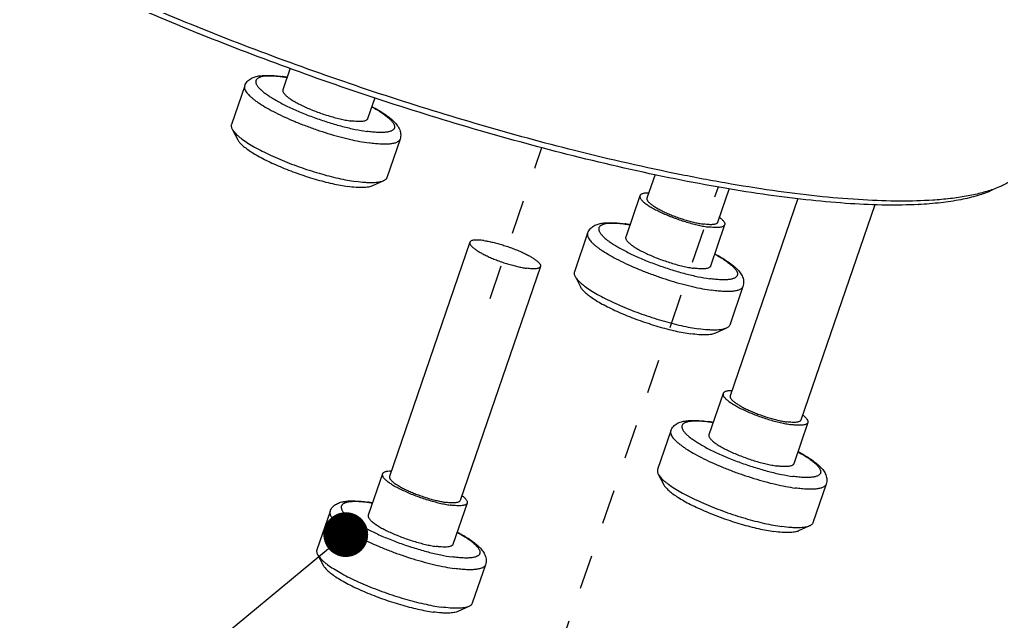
# Model space of a CAD drawing. Header units: millimetres. Extents: x 0 to 420, y 0 to 297.
# Drawn here: x 60.9 to 126.6, y 32.3 to 72.6 of the extents above; entities that cross this region are included whole.
import ezdxf

# ---------------------------------------------------------------- set-up
doc = ezdxf.new("R2010")
doc.units = ezdxf.units.MM
doc.header["$LTSCALE"] = 23.1
doc.linetypes.add('DASHED', pattern=[0.2, 0.1, -0.1])
doc.layers.get('0').update_dxf_attribs({"linetype": 'CONTINUOUS'})
doc.layers.add('3_ALL_AXES', color=7, linetype='CONTINUOUS')
doc.layers.add('AXIS', color=7, linetype='CONTINUOUS')
doc.styles.get("Standard").update_dxf_attribs({"font": 'txt', "width": 0.8})
doc.dimstyles.get("Standard").update_dxf_attribs({"dimtxt": 3, "dimasz": 3, "dimexe": 2, "dimexo": 2, "dimtad": 1, "dimdsep": 46, "dimtxsty": 'STANDARD', "dimblk": '_FILLED', "dimblk1": '_FILLED', "dimblk2": '_FILLED', "dimcen": 0.09, "dimadec": 0, "dimazin": 0, "dimtol": 1, "dimtp": 0.01, "dimtm": 0.01, "dimtfac": 1, "dimtofl": 0, "dimtmove": 0, "dimatfit": 3, "dimldrblk": '_FILLED', "dimfxl": 1, "dimtolj": 1, "dimarcsym": 0})

# ---------------------------------------------------------------- blocks, each defined once
blk = doc.blocks.new('_FILLED')
at = {"color": 0, "linetype": 'BYBLOCK'}
blk.add_solid([(0, 0), (-1, 0.167), (-1, -0.167)], dxfattribs=at)

msp = doc.modelspace()

# ---------------------------------------------------------------- linework, layer by layer
at = {"color": 7, "linetype": 'CONTINUOUS'}
for p, q in [((78.969, 69.356), (78.476, 67.92)), ((75.921, 68.178), (75.035, 65.595)), ((84.636, 67.386), (84.151, 65.972)), ((75.08, 65.289), (75.453, 64.574)), ((86.325, 64.607), (85.439, 62.024)), ((85.214, 61.81), (84.481, 61.475)), ((103.403, 62.233), (102.862, 60.656)), ((108.367, 61.293), (107.591, 59.033)), ((102.389, 60.818), (101.439, 58.051)), ((112.974, 60.632), (108.435, 47.41)), ((118.116, 60.21), (113.164, 45.786)), ((108.064, 58.87), (107.114, 56.103)), ((98.884, 58.309), (97.998, 55.726)), ((91.002, 57.7), (85.618, 42.017)), ((95.731, 56.076), (90.347, 40.394)), ((98.043, 55.42), (98.416, 54.705)), ((109.288, 54.737), (108.402, 52.154)), ((108.177, 51.941), (107.444, 51.606)), ((107.962, 47.572), (107.012, 44.805)), ((113.637, 45.624), (112.687, 42.857)), ((104.457, 45.063), (103.571, 42.48)), ((85.145, 42.18), (84.195, 39.412)), ((103.616, 42.174), (103.989, 41.459)), ((114.861, 41.491), (113.975, 38.908)), ((90.82, 40.232), (89.87, 37.464)), ((81.64, 39.671), (80.753, 37.088)), ((113.75, 38.695), (113.017, 38.359)), ((80.799, 36.781), (81.172, 36.067)), ((92.044, 36.099), (91.157, 33.516)), ((90.933, 33.302), (90.2, 32.967))]:
    msp.add_line(p, q, dxfattribs=at)
at = {"color": 4, "linetype": 'DASHED'}
for p, q in [((92.351, 53.931), (95.826, 64.053)), ((93.91, 21.409), (107.643, 61.41))]:
    msp.add_line(p, q, dxfattribs=at)
at = {"color": 9, "linetype": 'CONTINUOUS'}
for centre, radius, start, end in [((77.177, 59.185), 9.673, 81.96839, 82.65602), ((77.05, 58.295), 10.572, 80.77432, 81.96351), ((100.14, 49.316), 9.673, 81.96839, 82.65602), ((100.013, 48.426), 10.572, 80.77432, 81.96351), ((105.713, 36.07), 9.673, 81.96839, 82.65602), ((105.586, 35.18), 10.572, 80.77432, 81.96351), ((82.895, 30.677), 9.673, 81.96839, 82.65602), ((82.769, 29.788), 10.572, 80.77432, 81.96351)]:
    msp.add_arc(centre, radius, start, end, dxfattribs=at)
at = {"color": 7, "linetype": 'CONTINUOUS'}
for centre, radius, start, end in [((76.907, 58.064), 10.846, 81.40701, 81.969), ((76.761, 57.101), 11.821, 80.30413, 81.40579), ((99.87, 48.195), 10.846, 81.40701, 81.969), ((99.724, 47.231), 11.821, 80.30413, 81.40579), ((105.443, 34.949), 10.846, 81.40701, 81.969), ((105.297, 33.985), 11.821, 80.30413, 81.40579), ((82.625, 29.556), 10.846, 81.40701, 81.969), ((82.479, 28.593), 11.821, 80.30413, 81.40579)]:
    msp.add_arc(centre, radius, start, end, dxfattribs=at)
for points, knots in [([(98.019, 63.845), (95.921, 64.373), (91.677, 65.529), (85.323, 67.496), (78.98, 69.692), (72.791, 72.066), (66.894, 74.567), (61.422, 77.136), (57.21, 79.341), (54.152, 81.105), (52.736, 81.98), (52.059, 82.415)], [0, 0, 0, 0, 0.130519, 0.265156, 0.401026, 0.535215, 0.664849, 0.787179, 0.899644, 0.951472, 1, 1, 1, 1]), ([(75.921, 68.178), (75.941, 68.234), (75.99, 68.341), (76.093, 68.478), (76.215, 68.59), (76.347, 68.677), (76.485, 68.742), (76.675, 68.808), (76.929, 68.86), (77.256, 68.886), (77.615, 68.884), (78.007, 68.857), (78.28, 68.824), (78.422, 68.804)], [0, 0, 0, 0, 0.064071, 0.125397, 0.184826, 0.241425, 0.295857, 0.349418, 0.45823, 0.574957, 0.70337, 0.845127, 1, 1, 1, 1]), ([(78.476, 67.92), (78.471, 67.905), (78.465, 67.871), (78.473, 67.818), (78.495, 67.76), (78.531, 67.7), (78.582, 67.635), (78.646, 67.567), (78.723, 67.496), (78.85, 67.393), (79.041, 67.26), (79.305, 67.1), (79.611, 66.936), (79.951, 66.773), (80.318, 66.613), (80.706, 66.459), (81.106, 66.315), (81.51, 66.183), (81.91, 66.067), (82.298, 65.969), (82.666, 65.89), (82.904, 65.849), (83.019, 65.833)], [0, 0, 0, 0, 0.009291, 0.019445, 0.031118, 0.044726, 0.060502, 0.078554, 0.098923, 0.121591, 0.173584, 0.233838, 0.301345, 0.374882, 0.453066, 0.534401, 0.617312, 0.700191, 0.781428, 0.859445, 0.932775, 1, 1, 1, 1]), ([(84.443, 66.799), (84.589, 66.721), (84.864, 66.566), (85.248, 66.325), (85.533, 66.121), (85.734, 65.958), (85.867, 65.838), (85.988, 65.716), (86.096, 65.59), (86.192, 65.456), (86.273, 65.313), (86.336, 65.154), (86.372, 64.979), (86.374, 64.792), (86.346, 64.667), (86.325, 64.607)], [0, 0, 0, 0, 0.159316, 0.304901, 0.43626, 0.496829, 0.554304, 0.609198, 0.662214, 0.714328, 0.766847, 0.821084, 0.878342, 0.937858, 1, 1, 1, 1]), ([(84.151, 65.972), (84.147, 65.961), (84.136, 65.939), (84.112, 65.909), (84.08, 65.883), (84.023, 65.85), (83.932, 65.819), (83.8, 65.796), (83.64, 65.786), (83.454, 65.789), (83.243, 65.804), (83.096, 65.822), (83.019, 65.833)], [0, 0, 0, 0, 0.02977, 0.061119, 0.095401, 0.133622, 0.224298, 0.336347, 0.470558, 0.626659, 0.803722, 1, 1, 1, 1]), ([(75.035, 65.595), (75.027, 65.573), (75.017, 65.526), (75.021, 65.45), (75.042, 65.37), (75.066, 65.316), (75.08, 65.289)], [0, 0, 0, 0, 0.219693, 0.452686, 0.710106, 1, 1, 1, 1]), ([(75.08, 65.289), (75.099, 65.254), (75.143, 65.182), (75.227, 65.076), (75.331, 64.964), (75.456, 64.847), (75.6, 64.726), (75.826, 64.554), (76.155, 64.332), (76.603, 64.066), (77.111, 63.795), (77.67, 63.525), (78.271, 63.258), (78.904, 63.001), (79.56, 62.757), (80.226, 62.529), (80.893, 62.323), (81.549, 62.141), (82.183, 61.986), (82.784, 61.861), (83.175, 61.796), (83.363, 61.77)], [0, 0, 0, 0, 0.012951, 0.027732, 0.044424, 0.063056, 0.083625, 0.106094, 0.156506, 0.213699, 0.276884, 0.345131, 0.417401, 0.492575, 0.569475, 0.646891, 0.723605, 0.798411, 0.870132, 0.93768, 1, 1, 1, 1]), ([(75.453, 64.574), (75.469, 64.543), (75.509, 64.479), (75.584, 64.384), (75.676, 64.285), (75.832, 64.139), (76.071, 63.95), (76.41, 63.722), (76.809, 63.485), (77.261, 63.244), (77.759, 63.002), (78.486, 62.681), (79.444, 62.309), (80.429, 61.988), (81.215, 61.77), (81.78, 61.632), (82.316, 61.52), (82.664, 61.462), (82.832, 61.439)], [0, 0, 0, 0, 0.012951, 0.027729, 0.044421, 0.063053, 0.106077, 0.156488, 0.213682, 0.27687, 0.345119, 0.417393, 0.56946, 0.723585, 0.798396, 0.870122, 0.937678, 1, 1, 1, 1]), ([(122.002, 60.522), (121.273, 60.474), (119.719, 60.436), (117.256, 60.52), (114.539, 60.743), (111.591, 61.102), (108.434, 61.596), (103.871, 62.45), (100.385, 63.249), (98.019, 63.845)], [0, 0, 0, 0, 0.09023, 0.191805, 0.304202, 0.426724, 0.558545, 0.698732, 1, 1, 1, 1]), ([(128.429, 63.217), (128.367, 63.037), (128.19, 62.682), (127.784, 62.212), (127.244, 61.799), (126.824, 61.575), (126.595, 61.47)], [0, 0, 0, 0, 0.219693, 0.452696, 0.710126, 1, 1, 1, 1]), ([(85.214, 61.81), (85.17, 61.79), (85.07, 61.755), (84.903, 61.719), (84.708, 61.696), (84.486, 61.685), (84.238, 61.687), (83.86, 61.707), (83.566, 61.741), (83.363, 61.77)], [0, 0, 0, 0, 0.077839, 0.168965, 0.273938, 0.392817, 0.525395, 0.671254, 1, 1, 1, 1]), ([(85.439, 62.024), (85.431, 62.002), (85.409, 61.958), (85.36, 61.901), (85.294, 61.85), (85.242, 61.823), (85.214, 61.81)], [0, 0, 0, 0, 0.219693, 0.452706, 0.710113, 1, 1, 1, 1]), ([(84.481, 61.475), (84.442, 61.457), (84.353, 61.426), (84.204, 61.394), (84.03, 61.373), (83.832, 61.363), (83.612, 61.365), (83.275, 61.383), (83.013, 61.413), (82.832, 61.439)], [0, 0, 0, 0, 0.077832, 0.168962, 0.273928, 0.392804, 0.525383, 0.671257, 1, 1, 1, 1]), ([(126.042, 61.246), (125.766, 61.147), (125.173, 60.97), (124.215, 60.767), (123.146, 60.613), (122.395, 60.547), (122.002, 60.522)], [0, 0, 0, 0, 0.213265, 0.450662, 0.712844, 1, 1, 1, 1]), ([(126.595, 61.47), (126.551, 61.45), (126.369, 61.37), (126.184, 61.297), (126.042, 61.246)], [0, 0, 0, 0, 0.24193, 1, 1, 1, 1]), ([(102.389, 60.818), (102.384, 60.803), (102.378, 60.77), (102.386, 60.716), (102.408, 60.659), (102.445, 60.598), (102.495, 60.534), (102.559, 60.466), (102.636, 60.395), (102.763, 60.291), (102.954, 60.158), (103.218, 59.998), (103.524, 59.835), (103.864, 59.671), (104.231, 59.511), (104.619, 59.357), (105.019, 59.213), (105.423, 59.082), (105.823, 58.966), (106.211, 58.867), (106.579, 58.788), (106.817, 58.748), (106.932, 58.732)], [0, 0, 0, 0, 0.009291, 0.019445, 0.031118, 0.044726, 0.060502, 0.078554, 0.098923, 0.121591, 0.173584, 0.233838, 0.301345, 0.374882, 0.453066, 0.534401, 0.617312, 0.700191, 0.781428, 0.859445, 0.932775, 1, 1, 1, 1]), ([(102.969, 61.002), (102.894, 61.003), (102.786, 60.999), (102.653, 60.979), (102.572, 60.959), (102.504, 60.934), (102.451, 60.902), (102.411, 60.864), (102.394, 60.834), (102.389, 60.818)], [0, 0, 0, 0, 0.354603, 0.503356, 0.633245, 0.745131, 0.840939, 0.924068, 1, 1, 1, 1]), ([(102.862, 60.656), (102.858, 60.643), (102.853, 60.615), (102.859, 60.571), (102.878, 60.523), (102.908, 60.472), (102.95, 60.419), (103.003, 60.362), (103.068, 60.303), (103.174, 60.217), (103.332, 60.106), (103.553, 59.973), (103.807, 59.836), (104.091, 59.7), (104.397, 59.567), (104.72, 59.438), (105.053, 59.318), (105.39, 59.209), (105.724, 59.112), (106.047, 59.03), (106.353, 58.964), (106.552, 58.931), (106.647, 58.917)], [0, 0, 0, 0, 0.009291, 0.019442, 0.031114, 0.044718, 0.060489, 0.07854, 0.098904, 0.121571, 0.173559, 0.233812, 0.301318, 0.374854, 0.45304, 0.534378, 0.617292, 0.700176, 0.781417, 0.859436, 0.932775, 1, 1, 1, 1]), ([(107.716, 59.374), (107.748, 59.349), (107.807, 59.302), (107.887, 59.229), (107.954, 59.16), (108.006, 59.094), (108.043, 59.033), (108.067, 58.974), (108.075, 58.92), (108.069, 58.886), (108.064, 58.87)], [0, 0, 0, 0, 0.186951, 0.354908, 0.503679, 0.633565, 0.745433, 0.84117, 0.924205, 1, 1, 1, 1]), ([(98.884, 58.309), (98.904, 58.365), (98.953, 58.472), (99.056, 58.609), (99.178, 58.721), (99.31, 58.808), (99.448, 58.873), (99.638, 58.939), (99.892, 58.991), (100.219, 59.017), (100.578, 59.015), (100.97, 58.988), (101.243, 58.955), (101.385, 58.935)], [0, 0, 0, 0, 0.064071, 0.125397, 0.184826, 0.241425, 0.295857, 0.349418, 0.45823, 0.574957, 0.70337, 0.845127, 1, 1, 1, 1]), ([(107.591, 59.032), (107.588, 59.023), (107.579, 59.005), (107.559, 58.98), (107.532, 58.958), (107.485, 58.931), (107.408, 58.905), (107.298, 58.886), (107.165, 58.878), (107.01, 58.88), (106.835, 58.893), (106.712, 58.908), (106.647, 58.917)], [0, 0, 0, 0, 0.029769, 0.061123, 0.09541, 0.133634, 0.224329, 0.336375, 0.470584, 0.626689, 0.803759, 1, 1, 1, 1]), ([(108.064, 58.87), (108.06, 58.859), (108.049, 58.837), (108.025, 58.807), (107.993, 58.781), (107.936, 58.748), (107.845, 58.717), (107.713, 58.695), (107.553, 58.685), (107.367, 58.687), (107.156, 58.703), (107.009, 58.721), (106.932, 58.732)], [0, 0, 0, 0, 0.02977, 0.061119, 0.095401, 0.133622, 0.224298, 0.336347, 0.470558, 0.626659, 0.803722, 1, 1, 1, 1]), ([(101.439, 58.051), (101.434, 58.036), (101.428, 58.002), (101.436, 57.949), (101.458, 57.891), (101.494, 57.831), (101.545, 57.766), (101.609, 57.698), (101.686, 57.627), (101.813, 57.524), (102.004, 57.391), (102.268, 57.231), (102.574, 57.067), (102.914, 56.904), (103.281, 56.743), (103.669, 56.59), (104.069, 56.446), (104.473, 56.314), (104.873, 56.198), (105.261, 56.1), (105.629, 56.021), (105.867, 55.98), (105.982, 55.964)], [0, 0, 0, 0, 0.009291, 0.019445, 0.031118, 0.044726, 0.060502, 0.078554, 0.098923, 0.121591, 0.173584, 0.233838, 0.301345, 0.374882, 0.453066, 0.534401, 0.617312, 0.700191, 0.781428, 0.859445, 0.932775, 1, 1, 1, 1]), ([(91.002, 57.7), (90.997, 57.687), (90.993, 57.659), (90.999, 57.614), (91.017, 57.567), (91.048, 57.516), (91.09, 57.462), (91.143, 57.406), (91.208, 57.347), (91.313, 57.261), (91.472, 57.15), (91.693, 57.016), (91.947, 56.88), (92.23, 56.744), (92.537, 56.61), (92.86, 56.482), (93.193, 56.362), (93.53, 56.252), (93.863, 56.156), (94.187, 56.074), (94.493, 56.008), (94.692, 55.974), (94.787, 55.961)], [0, 0, 0, 0, 0.009291, 0.019442, 0.031114, 0.044718, 0.060489, 0.07854, 0.098904, 0.121571, 0.173559, 0.233812, 0.301318, 0.374854, 0.45304, 0.534378, 0.617292, 0.700176, 0.781417, 0.859436, 0.932775, 1, 1, 1, 1]), ([(91.945, 57.815), (91.881, 57.824), (91.758, 57.839), (91.583, 57.852), (91.428, 57.854), (91.294, 57.846), (91.184, 57.827), (91.108, 57.801), (91.061, 57.774), (91.034, 57.752), (91.014, 57.727), (91.005, 57.709), (91.002, 57.7)], [0, 0, 0, 0, 0.196241, 0.373311, 0.529416, 0.663625, 0.775671, 0.866366, 0.90459, 0.938877, 0.970231, 1, 1, 1, 1]), ([(91.945, 57.815), (92.04, 57.802), (92.239, 57.768), (92.546, 57.702), (92.869, 57.62), (93.202, 57.523), (93.539, 57.414), (93.872, 57.294), (94.196, 57.166), (94.502, 57.032), (94.785, 56.896), (95.04, 56.759), (95.26, 56.626), (95.419, 56.515), (95.525, 56.429), (95.589, 56.37), (95.642, 56.313), (95.684, 56.26), (95.715, 56.209), (95.733, 56.161), (95.74, 56.117), (95.735, 56.089), (95.731, 56.076)], [0, 0, 0, 0, 0.067225, 0.140564, 0.218583, 0.299824, 0.382708, 0.465622, 0.54696, 0.625146, 0.698682, 0.766188, 0.826441, 0.878429, 0.901096, 0.92146, 0.939511, 0.955282, 0.968886, 0.980558, 0.990709, 1, 1, 1, 1]), ([(107.406, 56.93), (107.552, 56.851), (107.827, 56.697), (108.211, 56.456), (108.496, 56.252), (108.697, 56.088), (108.83, 55.969), (108.951, 55.847), (109.059, 55.721), (109.155, 55.587), (109.236, 55.444), (109.299, 55.285), (109.335, 55.11), (109.337, 54.923), (109.309, 54.798), (109.288, 54.737)], [0, 0, 0, 0, 0.159316, 0.304901, 0.43626, 0.496829, 0.554304, 0.609198, 0.662214, 0.714328, 0.766847, 0.821084, 0.878342, 0.937858, 1, 1, 1, 1]), ([(95.731, 56.076), (95.727, 56.067), (95.718, 56.048), (95.698, 56.024), (95.671, 56.002), (95.624, 55.975), (95.548, 55.949), (95.438, 55.93), (95.304, 55.921), (95.149, 55.924), (94.974, 55.937), (94.852, 55.952), (94.787, 55.961)], [0, 0, 0, 0, 0.029769, 0.061123, 0.09541, 0.133634, 0.224329, 0.336375, 0.470584, 0.626689, 0.803759, 1, 1, 1, 1]), ([(107.114, 56.103), (107.11, 56.092), (107.099, 56.069), (107.075, 56.04), (107.043, 56.014), (106.986, 55.981), (106.895, 55.95), (106.762, 55.927), (106.603, 55.917), (106.417, 55.92), (106.206, 55.935), (106.059, 55.953), (105.982, 55.964)], [0, 0, 0, 0, 0.02977, 0.061119, 0.095401, 0.133622, 0.224298, 0.336347, 0.470558, 0.626659, 0.803722, 1, 1, 1, 1]), ([(97.998, 55.726), (97.99, 55.704), (97.98, 55.657), (97.984, 55.581), (98.005, 55.5), (98.029, 55.447), (98.043, 55.42)], [0, 0, 0, 0, 0.219693, 0.452686, 0.710106, 1, 1, 1, 1]), ([(98.043, 55.42), (98.062, 55.385), (98.106, 55.313), (98.19, 55.207), (98.294, 55.095), (98.419, 54.978), (98.563, 54.857), (98.789, 54.684), (99.118, 54.463), (99.566, 54.197), (100.074, 53.926), (100.633, 53.656), (101.234, 53.389), (101.867, 53.132), (102.523, 52.888), (103.189, 52.66), (103.856, 52.454), (104.512, 52.272), (105.146, 52.117), (105.747, 51.992), (106.138, 51.927), (106.326, 51.901)], [0, 0, 0, 0, 0.012951, 0.027732, 0.044424, 0.063056, 0.083625, 0.106094, 0.156506, 0.213699, 0.276884, 0.345131, 0.417401, 0.492575, 0.569475, 0.646891, 0.723605, 0.798411, 0.870132, 0.93768, 1, 1, 1, 1]), ([(98.416, 54.705), (98.432, 54.674), (98.472, 54.61), (98.547, 54.515), (98.639, 54.415), (98.795, 54.27), (99.034, 54.081), (99.373, 53.852), (99.772, 53.616), (100.224, 53.375), (100.722, 53.133), (101.449, 52.812), (102.407, 52.44), (103.392, 52.119), (104.178, 51.9), (104.743, 51.763), (105.279, 51.651), (105.627, 51.593), (105.795, 51.57)], [0, 0, 0, 0, 0.012951, 0.027729, 0.044421, 0.063053, 0.106077, 0.156488, 0.213682, 0.27687, 0.345119, 0.417393, 0.56946, 0.723585, 0.798396, 0.870122, 0.937678, 1, 1, 1, 1]), ([(108.177, 51.941), (108.133, 51.921), (108.033, 51.886), (107.866, 51.85), (107.671, 51.827), (107.449, 51.816), (107.201, 51.818), (106.823, 51.838), (106.529, 51.872), (106.326, 51.901)], [0, 0, 0, 0, 0.077839, 0.168965, 0.273938, 0.392817, 0.525395, 0.671254, 1, 1, 1, 1]), ([(108.402, 52.154), (108.394, 52.132), (108.372, 52.089), (108.323, 52.032), (108.257, 51.981), (108.205, 51.954), (108.177, 51.941)], [0, 0, 0, 0, 0.219693, 0.452706, 0.710113, 1, 1, 1, 1]), ([(107.444, 51.606), (107.405, 51.588), (107.316, 51.557), (107.167, 51.525), (106.993, 51.504), (106.795, 51.494), (106.575, 51.496), (106.238, 51.514), (105.976, 51.544), (105.795, 51.57)], [0, 0, 0, 0, 0.077832, 0.168962, 0.273928, 0.392804, 0.525383, 0.671257, 1, 1, 1, 1]), ([(107.962, 47.572), (107.957, 47.557), (107.951, 47.523), (107.959, 47.47), (107.981, 47.413), (108.018, 47.352), (108.068, 47.287), (108.132, 47.22), (108.21, 47.149), (108.336, 47.045), (108.527, 46.912), (108.792, 46.752), (109.097, 46.589), (109.437, 46.425), (109.804, 46.265), (110.192, 46.111), (110.592, 45.967), (110.996, 45.835), (111.396, 45.719), (111.784, 45.621), (112.152, 45.542), (112.39, 45.502), (112.505, 45.486)], [0, 0, 0, 0, 0.009291, 0.019445, 0.031118, 0.044726, 0.060502, 0.078554, 0.098923, 0.121591, 0.173584, 0.233838, 0.301345, 0.374882, 0.453066, 0.534401, 0.617312, 0.700191, 0.781428, 0.859445, 0.932775, 1, 1, 1, 1]), ([(108.543, 47.756), (108.467, 47.757), (108.359, 47.753), (108.226, 47.733), (108.145, 47.713), (108.077, 47.688), (108.024, 47.656), (107.984, 47.618), (107.967, 47.588), (107.962, 47.572)], [0, 0, 0, 0, 0.354603, 0.503356, 0.633245, 0.745131, 0.840939, 0.924068, 1, 1, 1, 1]), ([(108.435, 47.41), (108.431, 47.397), (108.426, 47.369), (108.432, 47.325), (108.451, 47.277), (108.481, 47.226), (108.523, 47.173), (108.577, 47.116), (108.641, 47.057), (108.747, 46.971), (108.906, 46.86), (109.126, 46.727), (109.381, 46.59), (109.664, 46.454), (109.97, 46.32), (110.293, 46.192), (110.627, 46.072), (110.963, 45.963), (111.297, 45.866), (111.62, 45.784), (111.926, 45.718), (112.125, 45.684), (112.221, 45.671)], [0, 0, 0, 0, 0.009291, 0.019442, 0.031114, 0.044718, 0.060489, 0.07854, 0.098904, 0.121571, 0.173559, 0.233812, 0.301318, 0.374854, 0.45304, 0.534378, 0.617292, 0.700176, 0.781417, 0.859436, 0.932775, 1, 1, 1, 1]), ([(113.29, 46.128), (113.321, 46.103), (113.381, 46.056), (113.461, 45.983), (113.527, 45.914), (113.579, 45.848), (113.617, 45.786), (113.64, 45.728), (113.648, 45.674), (113.642, 45.639), (113.637, 45.624)], [0, 0, 0, 0, 0.186951, 0.354908, 0.503679, 0.633565, 0.745433, 0.84117, 0.924205, 1, 1, 1, 1]), ([(104.457, 45.063), (104.477, 45.119), (104.526, 45.225), (104.63, 45.363), (104.751, 45.474), (104.883, 45.562), (105.021, 45.627), (105.211, 45.693), (105.465, 45.745), (105.792, 45.771), (106.151, 45.769), (106.543, 45.742), (106.816, 45.709), (106.958, 45.689)], [0, 0, 0, 0, 0.064071, 0.125397, 0.184826, 0.241425, 0.295857, 0.349418, 0.45823, 0.574957, 0.70337, 0.845127, 1, 1, 1, 1]), ([(113.164, 45.786), (113.161, 45.777), (113.152, 45.759), (113.132, 45.734), (113.105, 45.712), (113.058, 45.685), (112.982, 45.659), (112.871, 45.64), (112.738, 45.632), (112.583, 45.634), (112.408, 45.647), (112.285, 45.662), (112.221, 45.671)], [0, 0, 0, 0, 0.029769, 0.061123, 0.09541, 0.133634, 0.224329, 0.336375, 0.470584, 0.626689, 0.803759, 1, 1, 1, 1]), ([(113.637, 45.624), (113.633, 45.613), (113.622, 45.591), (113.598, 45.561), (113.566, 45.535), (113.51, 45.502), (113.418, 45.471), (113.286, 45.449), (113.126, 45.438), (112.94, 45.441), (112.73, 45.457), (112.582, 45.475), (112.505, 45.486)], [0, 0, 0, 0, 0.02977, 0.061119, 0.095401, 0.133622, 0.224298, 0.336347, 0.470558, 0.626659, 0.803722, 1, 1, 1, 1]), ([(107.012, 44.805), (107.007, 44.79), (107.001, 44.756), (107.009, 44.702), (107.031, 44.645), (107.068, 44.584), (107.118, 44.52), (107.182, 44.452), (107.259, 44.381), (107.386, 44.278), (107.577, 44.145), (107.842, 43.985), (108.147, 43.821), (108.487, 43.658), (108.854, 43.497), (109.242, 43.344), (109.642, 43.199), (110.046, 43.068), (110.446, 42.952), (110.834, 42.853), (111.202, 42.775), (111.44, 42.734), (111.555, 42.718)], [0, 0, 0, 0, 0.009291, 0.019445, 0.031118, 0.044726, 0.060502, 0.078554, 0.098923, 0.121591, 0.173584, 0.233838, 0.301345, 0.374882, 0.453066, 0.534401, 0.617312, 0.700191, 0.781428, 0.859445, 0.932775, 1, 1, 1, 1]), ([(112.979, 43.684), (113.125, 43.605), (113.401, 43.45), (113.784, 43.21), (114.069, 43.006), (114.27, 42.842), (114.403, 42.722), (114.524, 42.6), (114.632, 42.474), (114.728, 42.341), (114.809, 42.197), (114.872, 42.038), (114.908, 41.864), (114.91, 41.677), (114.882, 41.552), (114.861, 41.491)], [0, 0, 0, 0, 0.159316, 0.304901, 0.43626, 0.496829, 0.554304, 0.609198, 0.662214, 0.714328, 0.766847, 0.821084, 0.878342, 0.937858, 1, 1, 1, 1]), ([(112.687, 42.857), (112.683, 42.845), (112.672, 42.823), (112.648, 42.794), (112.616, 42.767), (112.56, 42.735), (112.468, 42.704), (112.336, 42.681), (112.176, 42.671), (111.99, 42.674), (111.78, 42.689), (111.632, 42.707), (111.555, 42.718)], [0, 0, 0, 0, 0.02977, 0.061119, 0.095401, 0.133622, 0.224298, 0.336347, 0.470558, 0.626659, 0.803722, 1, 1, 1, 1]), ([(85.145, 42.18), (85.14, 42.165), (85.134, 42.131), (85.142, 42.077), (85.164, 42.02), (85.2, 41.959), (85.251, 41.895), (85.315, 41.827), (85.392, 41.756), (85.519, 41.653), (85.709, 41.52), (85.974, 41.36), (86.28, 41.196), (86.619, 41.033), (86.987, 40.872), (87.375, 40.718), (87.775, 40.574), (88.179, 40.443), (88.579, 40.327), (88.967, 40.228), (89.334, 40.15), (89.573, 40.109), (89.687, 40.093)], [0, 0, 0, 0, 0.009291, 0.019445, 0.031118, 0.044726, 0.060502, 0.078554, 0.098923, 0.121591, 0.173584, 0.233838, 0.301345, 0.374882, 0.453066, 0.534401, 0.617312, 0.700191, 0.781428, 0.859445, 0.932775, 1, 1, 1, 1]), ([(85.725, 42.364), (85.65, 42.364), (85.542, 42.36), (85.408, 42.341), (85.327, 42.321), (85.26, 42.295), (85.206, 42.263), (85.167, 42.225), (85.15, 42.195), (85.145, 42.18)], [0, 0, 0, 0, 0.354603, 0.503356, 0.633245, 0.745131, 0.840939, 0.924068, 1, 1, 1, 1]), ([(103.571, 42.48), (103.563, 42.458), (103.554, 42.411), (103.557, 42.335), (103.579, 42.254), (103.602, 42.201), (103.616, 42.174)], [0, 0, 0, 0, 0.219693, 0.452686, 0.710106, 1, 1, 1, 1]), ([(103.616, 42.174), (103.635, 42.139), (103.68, 42.067), (103.763, 41.96), (103.868, 41.849), (103.992, 41.732), (104.136, 41.611), (104.363, 41.438), (104.692, 41.217), (105.139, 40.951), (105.647, 40.68), (106.206, 40.41), (106.807, 40.143), (107.44, 39.886), (108.096, 39.641), (108.762, 39.414), (109.429, 39.208), (110.085, 39.026), (110.719, 38.871), (111.32, 38.746), (111.711, 38.681), (111.899, 38.654)], [0, 0, 0, 0, 0.012951, 0.027732, 0.044424, 0.063056, 0.083625, 0.106094, 0.156506, 0.213699, 0.276884, 0.345131, 0.417401, 0.492575, 0.569475, 0.646891, 0.723605, 0.798411, 0.870132, 0.93768, 1, 1, 1, 1]), ([(85.618, 42.017), (85.613, 42.005), (85.609, 41.977), (85.615, 41.932), (85.634, 41.885), (85.664, 41.834), (85.706, 41.78), (85.759, 41.724), (85.824, 41.664), (85.929, 41.578), (86.088, 41.467), (86.309, 41.334), (86.563, 41.198), (86.846, 41.062), (87.153, 40.928), (87.476, 40.8), (87.809, 40.68), (88.146, 40.57), (88.479, 40.473), (88.803, 40.391), (89.109, 40.326), (89.308, 40.292), (89.403, 40.278)], [0, 0, 0, 0, 0.009291, 0.019442, 0.031114, 0.044718, 0.060489, 0.07854, 0.098904, 0.121571, 0.173559, 0.233812, 0.301318, 0.374854, 0.45304, 0.534378, 0.617292, 0.700176, 0.781417, 0.859436, 0.932775, 1, 1, 1, 1]), ([(103.989, 41.459), (104.005, 41.428), (104.045, 41.364), (104.12, 41.269), (104.213, 41.169), (104.368, 41.024), (104.607, 40.835), (104.947, 40.606), (105.345, 40.369), (105.798, 40.128), (106.295, 39.887), (107.022, 39.565), (107.981, 39.193), (108.965, 38.873), (109.751, 38.654), (110.316, 38.516), (110.852, 38.405), (111.2, 38.347), (111.368, 38.323)], [0, 0, 0, 0, 0.012951, 0.027729, 0.044421, 0.063053, 0.106077, 0.156488, 0.213682, 0.27687, 0.345119, 0.417393, 0.56946, 0.723585, 0.798396, 0.870122, 0.937678, 1, 1, 1, 1]), ([(81.64, 39.671), (81.659, 39.727), (81.709, 39.833), (81.812, 39.97), (81.934, 40.082), (82.066, 40.169), (82.204, 40.235), (82.394, 40.301), (82.648, 40.352), (82.975, 40.378), (83.333, 40.376), (83.726, 40.349), (83.999, 40.316), (84.141, 40.296)], [0, 0, 0, 0, 0.064071, 0.125397, 0.184826, 0.241425, 0.295857, 0.349418, 0.45823, 0.574957, 0.70337, 0.845127, 1, 1, 1, 1]), ([(90.347, 40.394), (90.343, 40.384), (90.334, 40.366), (90.314, 40.341), (90.287, 40.32), (90.24, 40.292), (90.164, 40.267), (90.054, 40.248), (89.921, 40.239), (89.766, 40.241), (89.591, 40.254), (89.468, 40.269), (89.403, 40.278)], [0, 0, 0, 0, 0.029769, 0.061123, 0.09541, 0.133634, 0.224329, 0.336375, 0.470584, 0.626689, 0.803759, 1, 1, 1, 1]), ([(90.82, 40.232), (90.816, 40.22), (90.805, 40.198), (90.781, 40.169), (90.749, 40.142), (90.692, 40.11), (90.601, 40.079), (90.468, 40.056), (90.308, 40.046), (90.122, 40.049), (89.912, 40.064), (89.765, 40.082), (89.687, 40.093)], [0, 0, 0, 0, 0.02977, 0.061119, 0.095401, 0.133622, 0.224298, 0.336347, 0.470558, 0.626659, 0.803722, 1, 1, 1, 1]), ([(90.472, 40.735), (90.504, 40.711), (90.563, 40.663), (90.643, 40.591), (90.709, 40.521), (90.761, 40.456), (90.799, 40.394), (90.822, 40.336), (90.83, 40.281), (90.825, 40.247), (90.82, 40.232)], [0, 0, 0, 0, 0.186951, 0.354908, 0.503679, 0.633565, 0.745433, 0.84117, 0.924205, 1, 1, 1, 1]), ([(84.195, 39.412), (84.189, 39.397), (84.184, 39.363), (84.192, 39.31), (84.214, 39.253), (84.25, 39.192), (84.3, 39.127), (84.365, 39.06), (84.442, 38.989), (84.569, 38.885), (84.759, 38.752), (85.024, 38.592), (85.329, 38.429), (85.669, 38.265), (86.037, 38.105), (86.425, 37.951), (86.825, 37.807), (87.229, 37.676), (87.629, 37.559), (88.017, 37.461), (88.384, 37.382), (88.623, 37.342), (88.737, 37.326)], [0, 0, 0, 0, 0.009291, 0.019445, 0.031118, 0.044726, 0.060502, 0.078554, 0.098923, 0.121591, 0.173584, 0.233838, 0.301345, 0.374882, 0.453066, 0.534401, 0.617312, 0.700191, 0.781428, 0.859445, 0.932775, 1, 1, 1, 1]), ([(113.975, 38.908), (113.967, 38.886), (113.945, 38.843), (113.896, 38.785), (113.83, 38.735), (113.778, 38.708), (113.75, 38.695)], [0, 0, 0, 0, 0.219693, 0.452706, 0.710113, 1, 1, 1, 1]), ([(90.162, 38.291), (90.307, 38.213), (90.583, 38.058), (90.967, 37.817), (91.252, 37.613), (91.452, 37.45), (91.586, 37.33), (91.707, 37.208), (91.815, 37.082), (91.91, 36.949), (91.992, 36.805), (92.054, 36.646), (92.09, 36.471), (92.092, 36.284), (92.065, 36.16), (92.044, 36.099)], [0, 0, 0, 0, 0.159316, 0.304901, 0.43626, 0.496829, 0.554304, 0.609198, 0.662214, 0.714328, 0.766847, 0.821084, 0.878342, 0.937858, 1, 1, 1, 1]), ([(113.017, 38.359), (112.978, 38.342), (112.889, 38.31), (112.74, 38.278), (112.566, 38.258), (112.368, 38.248), (112.148, 38.25), (111.811, 38.268), (111.549, 38.298), (111.368, 38.323)], [0, 0, 0, 0, 0.077832, 0.168962, 0.273928, 0.392804, 0.525383, 0.671257, 1, 1, 1, 1]), ([(113.75, 38.695), (113.706, 38.675), (113.606, 38.64), (113.439, 38.604), (113.244, 38.58), (113.022, 38.57), (112.774, 38.572), (112.396, 38.592), (112.102, 38.626), (111.899, 38.654)], [0, 0, 0, 0, 0.077839, 0.168965, 0.273938, 0.392817, 0.525395, 0.671254, 1, 1, 1, 1]), ([(80.753, 37.088), (80.746, 37.066), (80.736, 37.018), (80.74, 36.942), (80.761, 36.862), (80.785, 36.809), (80.799, 36.781)], [0, 0, 0, 0, 0.219693, 0.452686, 0.710106, 1, 1, 1, 1]), ([(89.87, 37.464), (89.866, 37.453), (89.855, 37.431), (89.831, 37.401), (89.798, 37.375), (89.742, 37.342), (89.651, 37.311), (89.518, 37.289), (89.358, 37.278), (89.172, 37.281), (88.962, 37.297), (88.815, 37.315), (88.737, 37.326)], [0, 0, 0, 0, 0.02977, 0.061119, 0.095401, 0.133622, 0.224298, 0.336347, 0.470558, 0.626659, 0.803722, 1, 1, 1, 1]), ([(80.799, 36.781), (80.817, 36.746), (80.862, 36.674), (80.946, 36.568), (81.05, 36.456), (81.175, 36.34), (81.319, 36.219), (81.545, 36.046), (81.874, 35.824), (82.322, 35.558), (82.829, 35.288), (83.388, 35.017), (83.989, 34.751), (84.623, 34.493), (85.278, 34.249), (85.945, 34.022), (86.612, 33.815), (87.267, 33.633), (87.901, 33.479), (88.503, 33.354), (88.894, 33.288), (89.082, 33.262)], [0, 0, 0, 0, 0.012951, 0.027732, 0.044424, 0.063056, 0.083625, 0.106094, 0.156506, 0.213699, 0.276884, 0.345131, 0.417401, 0.492575, 0.569475, 0.646891, 0.723605, 0.798411, 0.870132, 0.93768, 1, 1, 1, 1]), ([(81.171, 36.067), (81.188, 36.035), (81.228, 35.971), (81.302, 35.876), (81.395, 35.777), (81.551, 35.631), (81.79, 35.443), (82.129, 35.214), (82.528, 34.977), (82.98, 34.736), (83.478, 34.495), (84.205, 34.173), (85.163, 33.801), (86.147, 33.48), (86.934, 33.262), (87.499, 33.124), (88.035, 33.013), (88.383, 32.955), (88.551, 32.931)], [0, 0, 0, 0, 0.012951, 0.027729, 0.044421, 0.063053, 0.106077, 0.156488, 0.213682, 0.27687, 0.345119, 0.417393, 0.56946, 0.723585, 0.798396, 0.870122, 0.937678, 1, 1, 1, 1]), ([(90.2, 32.967), (90.161, 32.949), (90.072, 32.918), (89.923, 32.886), (89.749, 32.865), (89.551, 32.855), (89.33, 32.857), (88.993, 32.875), (88.731, 32.905), (88.551, 32.931)], [0, 0, 0, 0, 0.077832, 0.168962, 0.273928, 0.392804, 0.525383, 0.671257, 1, 1, 1, 1]), ([(90.933, 33.302), (90.889, 33.282), (90.789, 33.247), (90.622, 33.211), (90.427, 33.188), (90.205, 33.177), (89.957, 33.179), (89.579, 33.2), (89.285, 33.233), (89.082, 33.262)], [0, 0, 0, 0, 0.077839, 0.168965, 0.273938, 0.392817, 0.525395, 0.671254, 1, 1, 1, 1]), ([(91.157, 33.516), (91.15, 33.494), (91.128, 33.45), (91.078, 33.393), (91.012, 33.342), (90.961, 33.315), (90.933, 33.302)], [0, 0, 0, 0, 0.219693, 0.452706, 0.710113, 1, 1, 1, 1])]:
    msp.add_open_spline(points, degree=3, knots=knots, dxfattribs=at)
at = {"color": 9, "linetype": 'CONTINUOUS'}
for points, knots in [([(78.413, 68.779), (78.3, 68.793), (78.085, 68.817), (77.777, 68.837), (77.503, 68.839), (77.264, 68.824), (77.089, 68.796), (76.97, 68.763), (76.894, 68.736), (76.829, 68.704), (76.775, 68.667), (76.731, 68.627), (76.697, 68.582), (76.675, 68.532), (76.661, 68.46), (76.671, 68.38), (76.701, 68.3), (76.735, 68.234), (76.779, 68.166), (76.856, 68.066), (76.981, 67.935), (77.164, 67.776), (77.386, 67.608), (77.644, 67.435), (77.937, 67.256), (78.262, 67.074), (78.615, 66.891), (79.131, 66.643), (79.821, 66.343), (80.689, 66.012), (81.58, 65.714), (82.46, 65.461), (83.297, 65.263), (83.84, 65.165), (84.099, 65.129)], [0, 0, 0, 0, 0.033208, 0.063302, 0.090067, 0.113375, 0.133175, 0.141788, 0.149578, 0.156598, 0.162929, 0.168688, 0.174035, 0.179175, 0.184339, 0.195571, 0.202032, 0.209202, 0.217156, 0.22594, 0.246093, 0.269754, 0.296865, 0.327278, 0.360783, 0.397121, 0.435994, 0.477071, 0.564382, 0.65598, 0.748592, 0.838903, 0.923692, 1, 1, 1, 1]), ([(75.921, 68.178), (75.912, 68.151), (75.902, 68.089), (75.916, 67.991), (75.956, 67.886), (76.023, 67.774), (76.115, 67.656), (76.233, 67.532), (76.375, 67.402), (76.541, 67.266), (76.731, 67.126), (77.024, 66.928), (77.442, 66.675), (78.002, 66.375), (78.625, 66.075), (79.299, 65.781), (80.009, 65.499), (80.743, 65.235), (81.484, 64.994), (82.217, 64.781), (82.928, 64.601), (83.602, 64.456), (84.04, 64.382), (84.25, 64.353)], [0, 0, 0, 0, 0.009291, 0.019444, 0.031116, 0.044723, 0.060496, 0.078548, 0.098915, 0.121581, 0.146498, 0.173583, 0.233836, 0.301342, 0.374878, 0.453062, 0.534397, 0.617309, 0.700188, 0.781426, 0.859448, 0.932768, 1, 1, 1, 1]), ([(84.434, 66.777), (84.555, 66.711), (84.784, 66.58), (85.102, 66.38), (85.373, 66.187), (85.597, 66.003), (85.747, 65.853), (85.839, 65.738), (85.891, 65.66), (85.929, 65.586), (85.953, 65.515), (85.963, 65.448), (85.959, 65.385), (85.939, 65.327), (85.905, 65.274), (85.856, 65.227), (85.794, 65.186), (85.719, 65.15), (85.631, 65.12), (85.53, 65.096), (85.37, 65.069), (85.14, 65.052), (84.83, 65.055), (84.477, 65.08), (84.229, 65.11), (84.099, 65.129)], [0, 0, 0, 0, 0.100635, 0.191929, 0.273005, 0.34321, 0.402212, 0.427554, 0.450222, 0.470378, 0.488302, 0.504414, 0.519314, 0.533773, 0.548634, 0.564675, 0.582502, 0.602547, 0.625092, 0.650305, 0.678286, 0.742644, 0.818087, 0.90415, 1, 1, 1, 1]), ([(86.325, 64.607), (86.318, 64.586), (86.298, 64.545), (86.254, 64.491), (86.195, 64.443), (86.122, 64.401), (86.035, 64.364), (85.934, 64.334), (85.82, 64.309), (85.642, 64.282), (85.388, 64.266), (85.047, 64.271), (84.662, 64.3), (84.391, 64.333), (84.25, 64.353)], [0, 0, 0, 0, 0.029764, 0.061111, 0.095388, 0.133601, 0.176452, 0.224387, 0.277677, 0.336475, 0.470678, 0.626741, 0.803725, 1, 1, 1, 1]), ([(101.376, 58.91), (101.263, 58.924), (101.048, 58.948), (100.74, 58.968), (100.466, 58.97), (100.227, 58.955), (100.052, 58.927), (99.933, 58.894), (99.857, 58.867), (99.792, 58.835), (99.738, 58.798), (99.694, 58.758), (99.66, 58.713), (99.638, 58.663), (99.624, 58.591), (99.634, 58.511), (99.664, 58.431), (99.698, 58.365), (99.742, 58.297), (99.819, 58.197), (99.944, 58.066), (100.127, 57.907), (100.349, 57.739), (100.607, 57.565), (100.9, 57.387), (101.225, 57.205), (101.578, 57.022), (102.094, 56.774), (102.784, 56.474), (103.652, 56.143), (104.543, 55.845), (105.423, 55.592), (106.26, 55.394), (106.803, 55.296), (107.062, 55.26)], [0, 0, 0, 0, 0.033208, 0.063302, 0.090067, 0.113375, 0.133175, 0.141788, 0.149578, 0.156598, 0.162929, 0.168688, 0.174035, 0.179175, 0.184339, 0.195571, 0.202032, 0.209202, 0.217156, 0.22594, 0.246093, 0.269754, 0.296865, 0.327278, 0.360783, 0.397121, 0.435994, 0.477071, 0.564382, 0.65598, 0.748592, 0.838903, 0.923692, 1, 1, 1, 1]), ([(98.884, 58.309), (98.875, 58.282), (98.865, 58.22), (98.879, 58.122), (98.919, 58.017), (98.986, 57.905), (99.078, 57.787), (99.196, 57.663), (99.338, 57.533), (99.504, 57.397), (99.694, 57.257), (99.987, 57.059), (100.405, 56.806), (100.965, 56.506), (101.588, 56.206), (102.262, 55.912), (102.972, 55.63), (103.706, 55.366), (104.447, 55.125), (105.18, 54.912), (105.891, 54.732), (106.565, 54.587), (107.003, 54.513), (107.213, 54.484)], [0, 0, 0, 0, 0.009291, 0.019444, 0.031116, 0.044723, 0.060496, 0.078548, 0.098915, 0.121581, 0.146498, 0.173583, 0.233836, 0.301342, 0.374878, 0.453062, 0.534397, 0.617309, 0.700188, 0.781426, 0.859448, 0.932768, 1, 1, 1, 1]), ([(107.397, 56.908), (107.518, 56.842), (107.747, 56.711), (108.065, 56.511), (108.336, 56.318), (108.56, 56.134), (108.71, 55.984), (108.802, 55.869), (108.854, 55.791), (108.892, 55.717), (108.916, 55.646), (108.926, 55.579), (108.922, 55.516), (108.902, 55.458), (108.868, 55.405), (108.819, 55.358), (108.757, 55.317), (108.682, 55.281), (108.594, 55.251), (108.493, 55.227), (108.333, 55.2), (108.103, 55.183), (107.793, 55.186), (107.44, 55.211), (107.192, 55.241), (107.062, 55.26)], [0, 0, 0, 0, 0.100635, 0.191929, 0.273005, 0.34321, 0.402212, 0.427554, 0.450222, 0.470378, 0.488302, 0.504414, 0.519314, 0.533773, 0.548634, 0.564675, 0.582502, 0.602547, 0.625092, 0.650305, 0.678286, 0.742644, 0.818087, 0.90415, 1, 1, 1, 1]), ([(109.288, 54.737), (109.281, 54.717), (109.261, 54.676), (109.217, 54.622), (109.158, 54.574), (109.085, 54.532), (108.998, 54.495), (108.897, 54.465), (108.783, 54.44), (108.605, 54.413), (108.351, 54.397), (108.01, 54.402), (107.625, 54.431), (107.354, 54.464), (107.213, 54.484)], [0, 0, 0, 0, 0.029764, 0.061111, 0.095388, 0.133601, 0.176452, 0.224387, 0.277677, 0.336475, 0.470678, 0.626741, 0.803725, 1, 1, 1, 1]), ([(106.949, 45.664), (106.836, 45.678), (106.621, 45.702), (106.314, 45.722), (106.039, 45.724), (105.8, 45.709), (105.625, 45.681), (105.506, 45.648), (105.43, 45.62), (105.365, 45.588), (105.311, 45.552), (105.267, 45.512), (105.233, 45.467), (105.211, 45.417), (105.197, 45.344), (105.207, 45.265), (105.237, 45.185), (105.271, 45.119), (105.315, 45.05), (105.392, 44.951), (105.517, 44.82), (105.7, 44.66), (105.922, 44.493), (106.18, 44.319), (106.473, 44.141), (106.798, 43.959), (107.151, 43.776), (107.667, 43.528), (108.357, 43.228), (109.225, 42.896), (110.116, 42.599), (110.996, 42.346), (111.834, 42.148), (112.376, 42.05), (112.635, 42.013)], [0, 0, 0, 0, 0.033208, 0.063302, 0.090067, 0.113375, 0.133175, 0.141788, 0.149578, 0.156598, 0.162929, 0.168688, 0.174035, 0.179175, 0.184339, 0.195571, 0.202032, 0.209202, 0.217156, 0.22594, 0.246093, 0.269754, 0.296865, 0.327278, 0.360783, 0.397121, 0.435994, 0.477071, 0.564382, 0.65598, 0.748592, 0.838903, 0.923692, 1, 1, 1, 1]), ([(104.457, 45.063), (104.448, 45.035), (104.438, 44.974), (104.452, 44.875), (104.493, 44.771), (104.559, 44.659), (104.651, 44.541), (104.769, 44.417), (104.911, 44.286), (105.077, 44.151), (105.267, 44.011), (105.56, 43.812), (105.978, 43.56), (106.538, 43.26), (107.161, 42.96), (107.835, 42.666), (108.546, 42.384), (109.279, 42.12), (110.02, 41.879), (110.753, 41.666), (111.464, 41.486), (112.139, 41.341), (112.576, 41.267), (112.786, 41.237)], [0, 0, 0, 0, 0.009291, 0.019444, 0.031116, 0.044723, 0.060496, 0.078548, 0.098915, 0.121581, 0.146498, 0.173583, 0.233836, 0.301342, 0.374878, 0.453062, 0.534397, 0.617309, 0.700188, 0.781426, 0.859448, 0.932768, 1, 1, 1, 1]), ([(112.97, 43.662), (113.092, 43.596), (113.321, 43.465), (113.638, 43.265), (113.91, 43.072), (114.133, 42.888), (114.283, 42.738), (114.375, 42.623), (114.427, 42.545), (114.465, 42.47), (114.489, 42.4), (114.499, 42.333), (114.495, 42.27), (114.475, 42.212), (114.441, 42.159), (114.393, 42.112), (114.331, 42.071), (114.255, 42.035), (114.167, 42.005), (114.066, 41.98), (113.907, 41.954), (113.676, 41.937), (113.366, 41.94), (113.013, 41.965), (112.765, 41.995), (112.635, 42.013)], [0, 0, 0, 0, 0.100635, 0.191929, 0.273005, 0.34321, 0.402212, 0.427554, 0.450222, 0.470378, 0.488302, 0.504414, 0.519314, 0.533773, 0.548634, 0.564675, 0.582502, 0.602547, 0.625092, 0.650305, 0.678286, 0.742644, 0.818087, 0.90415, 1, 1, 1, 1]), ([(114.861, 41.491), (114.854, 41.471), (114.835, 41.43), (114.79, 41.376), (114.731, 41.328), (114.658, 41.286), (114.571, 41.249), (114.47, 41.218), (114.356, 41.194), (114.179, 41.167), (113.924, 41.151), (113.583, 41.156), (113.198, 41.184), (112.928, 41.217), (112.786, 41.237)], [0, 0, 0, 0, 0.029764, 0.061111, 0.095388, 0.133601, 0.176452, 0.224387, 0.277677, 0.336475, 0.470678, 0.626741, 0.803725, 1, 1, 1, 1]), ([(84.132, 40.271), (84.019, 40.286), (83.804, 40.309), (83.496, 40.329), (83.222, 40.332), (82.983, 40.316), (82.808, 40.288), (82.688, 40.256), (82.613, 40.228), (82.548, 40.196), (82.493, 40.16), (82.449, 40.119), (82.416, 40.074), (82.394, 40.025), (82.38, 39.952), (82.39, 39.872), (82.419, 39.792), (82.453, 39.727), (82.498, 39.658), (82.575, 39.558), (82.7, 39.427), (82.883, 39.268), (83.104, 39.101), (83.363, 38.927), (83.656, 38.748), (83.98, 38.567), (84.334, 38.384), (84.849, 38.135), (85.54, 37.835), (86.408, 37.504), (87.299, 37.206), (88.179, 36.953), (89.016, 36.755), (89.559, 36.657), (89.817, 36.621)], [0, 0, 0, 0, 0.033208, 0.063302, 0.090067, 0.113375, 0.133175, 0.141788, 0.149578, 0.156598, 0.162929, 0.168688, 0.174035, 0.179175, 0.184339, 0.195571, 0.202032, 0.209202, 0.217156, 0.22594, 0.246093, 0.269754, 0.296865, 0.327278, 0.360783, 0.397121, 0.435994, 0.477071, 0.564382, 0.65598, 0.748592, 0.838903, 0.923692, 1, 1, 1, 1]), ([(81.64, 39.671), (81.631, 39.643), (81.62, 39.581), (81.634, 39.483), (81.675, 39.378), (81.742, 39.267), (81.834, 39.149), (81.951, 39.024), (82.094, 38.894), (82.26, 38.758), (82.449, 38.619), (82.742, 38.42), (83.161, 38.167), (83.721, 37.867), (84.344, 37.568), (85.017, 37.274), (85.728, 36.992), (86.462, 36.727), (87.203, 36.486), (87.936, 36.274), (88.647, 36.093), (89.321, 35.949), (89.758, 35.875), (89.968, 35.845)], [0, 0, 0, 0, 0.009291, 0.019444, 0.031116, 0.044723, 0.060496, 0.078548, 0.098915, 0.121581, 0.146498, 0.173583, 0.233836, 0.301342, 0.374878, 0.453062, 0.534397, 0.617309, 0.700188, 0.781426, 0.859448, 0.932768, 1, 1, 1, 1]), ([(90.153, 38.27), (90.274, 38.203), (90.503, 38.073), (90.82, 37.873), (91.092, 37.679), (91.315, 37.496), (91.466, 37.345), (91.558, 37.231), (91.61, 37.152), (91.648, 37.078), (91.672, 37.007), (91.682, 36.94), (91.677, 36.877), (91.658, 36.819), (91.623, 36.766), (91.575, 36.72), (91.513, 36.678), (91.438, 36.643), (91.35, 36.613), (91.249, 36.588), (91.089, 36.561), (90.859, 36.544), (90.549, 36.547), (90.196, 36.572), (89.948, 36.603), (89.817, 36.621)], [0, 0, 0, 0, 0.100635, 0.191929, 0.273005, 0.34321, 0.402212, 0.427554, 0.450222, 0.470378, 0.488302, 0.504414, 0.519314, 0.533773, 0.548634, 0.564675, 0.582502, 0.602547, 0.625092, 0.650305, 0.678286, 0.742644, 0.818087, 0.90415, 1, 1, 1, 1]), ([(92.044, 36.099), (92.037, 36.078), (92.017, 36.038), (91.973, 35.984), (91.914, 35.935), (91.841, 35.893), (91.754, 35.857), (91.653, 35.826), (91.539, 35.801), (91.361, 35.775), (91.107, 35.759), (90.766, 35.763), (90.38, 35.792), (90.11, 35.825), (89.968, 35.845)], [0, 0, 0, 0, 0.029764, 0.061111, 0.095388, 0.133601, 0.176452, 0.224387, 0.277677, 0.336475, 0.470678, 0.626741, 0.803725, 1, 1, 1, 1])]:
    msp.add_open_spline(points, degree=3, knots=knots, dxfattribs=at)
at = {"layer": '3_ALL_AXES', "color": 7, "linetype": 'CONTINUOUS'}
msp.add_line((121.031, 60.229), (121.04, 60.229), dxfattribs=at)
for points, knots in [([(121.031, 60.229), (120.316, 60.193), (118.799, 60.173), (116.403, 60.274), (113.775, 60.502), (110.933, 60.858), (107.9, 61.338), (103.529, 62.158), (100.193, 62.921), (97.929, 63.488)], [0, 0, 0, 0, 0.091763, 0.194383, 0.307317, 0.429919, 0.561406, 0.700895, 1, 1, 1, 1]), ([(125.984, 61.191), (125.672, 61.048), (124.977, 60.797), (123.823, 60.523), (122.491, 60.328), (121.542, 60.255), (121.04, 60.229)], [0, 0, 0, 0, 0.20299, 0.436584, 0.702178, 1, 1, 1, 1])]:
    msp.add_open_spline(points, degree=3, knots=knots, dxfattribs=at)
at = {"layer": 'AXIS', "color": 7, "linetype": 'CONTINUOUS'}
msp.add_line((97.914, 63.492), (97.929, 63.488), dxfattribs=at)
msp.add_open_spline([(97.914, 63.492), (95.808, 64.02), (91.548, 65.176), (85.169, 67.149), (78.801, 69.355), (72.593, 71.743), (66.686, 74.257), (61.219, 76.838), (57.022, 79.053), (53.988, 80.822), (52.587, 81.699), (51.919, 82.135)], degree=3, knots=[0, 0, 0, 0, 0.130765, 0.265762, 0.40202, 0.536517, 0.666287, 0.788491, 0.900497, 0.951952, 1, 1, 1, 1], dxfattribs=at)

# ---------------------------------------------------------------- leaders
at = {"color": 2, "linetype": 'CONTINUOUS'}
msp.add_leader([(82.692, 38.116), (72.706, 29.85)], dimstyle='STANDARD', override={"dimtad": 0, "dimldrblk": 'DOT'}, dxfattribs=at)

doc.saveas('drawing.dxf')
